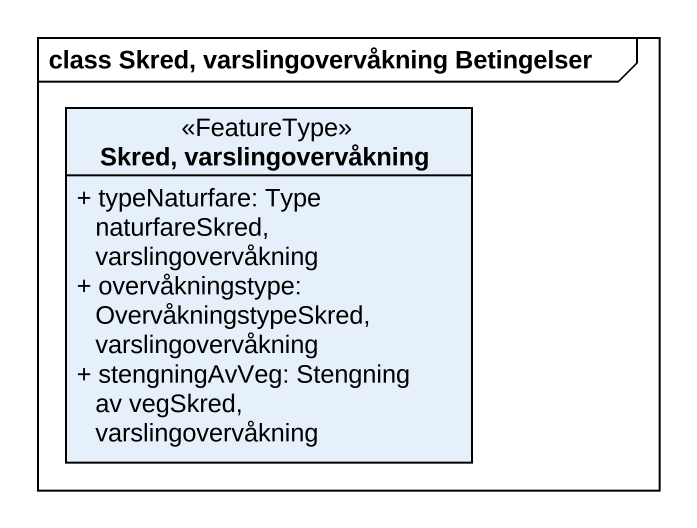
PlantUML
@startuml
mainframe class Skred, varslingovervåkning Betingelser
hide circle
hide empty members
skinparam classAttributeIconSize 0
class "Skred, varslingovervåkning" as Skred_varslingovervåkning <<FeatureType>> {
  + typeNaturfare: Type naturfareSkred, varslingovervåkning
  + overvåkningstype: OvervåkningstypeSkred, varslingovervåkning
  + stengningAvVeg: Stengning av vegSkred, varslingovervåkning
}
@enduml
